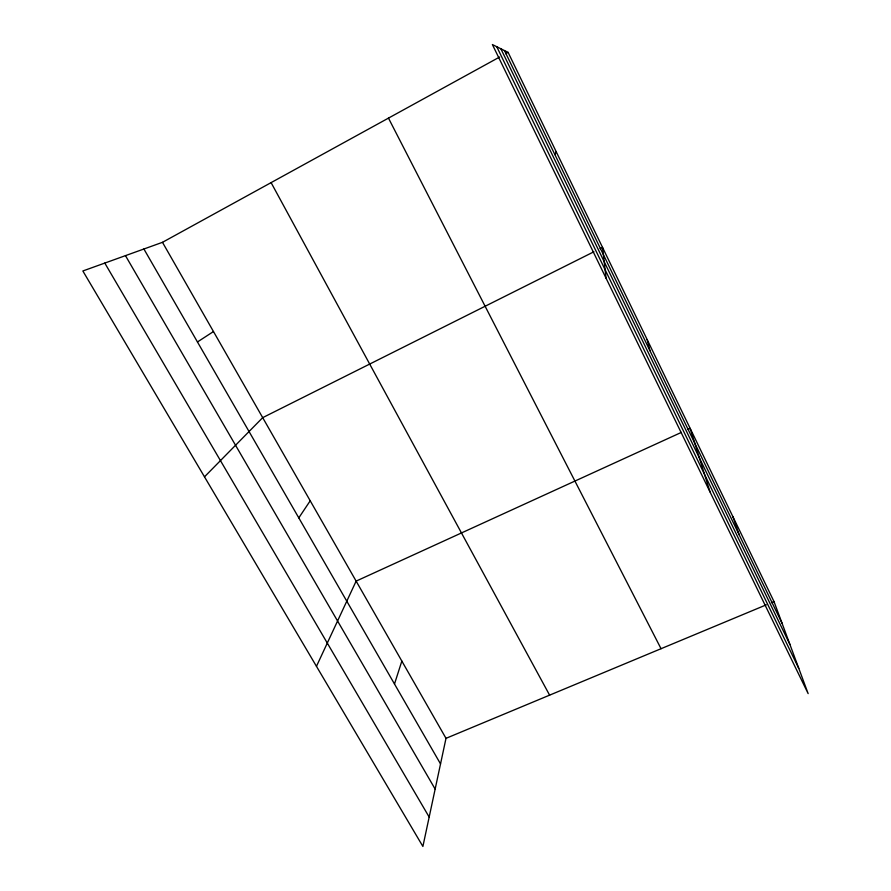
<?xml version="1.0" encoding="UTF-8"?>
<svg xmlns="http://www.w3.org/2000/svg" width="891" height="891" viewBox="0 0 891 891"><rect width="100%" height="100%" fill="white"/><g stroke="black" fill="none" stroke-linecap="round" stroke-linejoin="round"><path stroke-width="1.34" d="M162.474 242.319L446.001 738.338L422.891 846.45L82.852 270.975L162.474 242.319L499.639 57.024M394.49 684.01L401.841 661.077M554.915 154.633L556.229 151.782M316.461 666.334L356.133 581.11L681.392 432.391M298.797 517.871L310.213 500.787M204.496 476.83L262.7 417.645L593.896 251.774M197.457 341.966L213.484 331.541M505.687 53.705L508.104 52.38L774.023 601.614L808.148 693.621L492.389 44.55L508.104 52.38M600.077 248.678L602.55 247.442L606.092 278.282M687.652 429.529L690.157 428.382L710.016 491.91M446.001 738.338L766.327 604.822M771.461 602.684L774.023 601.614M104.793 263.079L429.172 817.069M125.464 255.639L435.153 789.092M143.897 249.001L440.533 763.921M271.098 182.622L549.613 695.158M388.476 118.124L661.044 648.704M496.766 46.733L798.793 668.406M504.473 50.575L782.031 623.199M500.853 48.771L789.949 644.549M732.859 516.58L739.24 534.923M647.156 339.582L649.962 350.72"/></g></svg>
